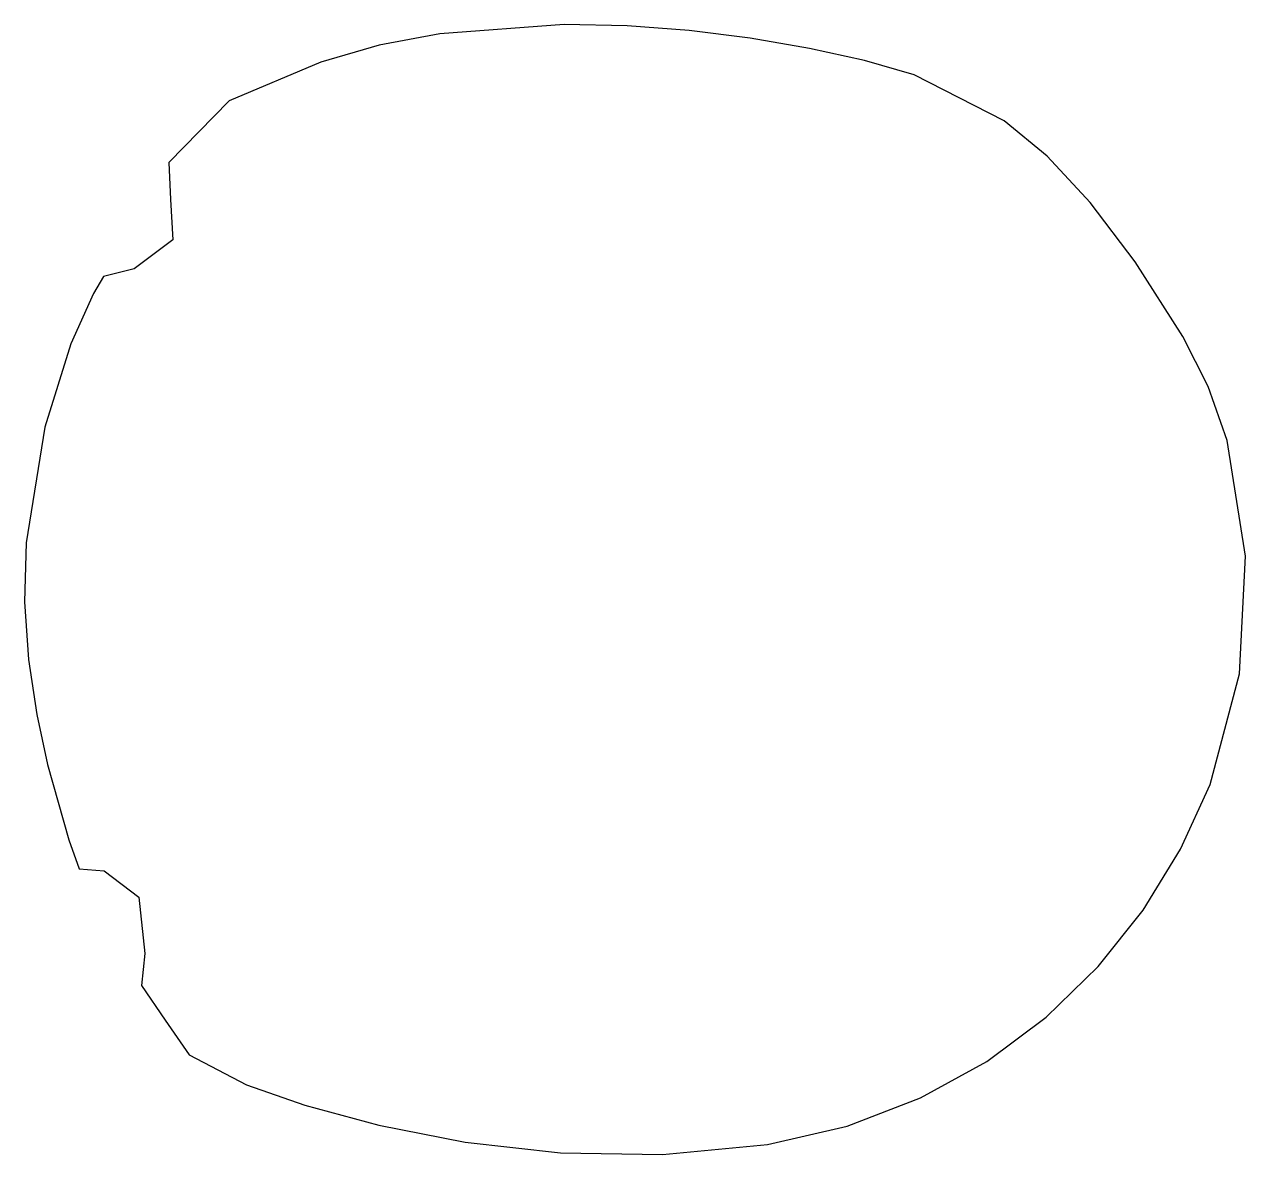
# Model space of a CAD drawing. Extents: x 0.1 to 77.5, y 0.1 to 71.7.
import ezdxf

# ---------------------------------------------------------------- set-up
doc = ezdxf.new("R2010")
doc.units = 0
doc.layers.add('Layer_1', color=7, linetype='CONTINUOUS')

msp = doc.modelspace()

# ---------------------------------------------------------------- linework, layer by layer
at = {"layer": 'Layer_1', "color": 1}
for p, q in [((34.356912, 71.739701), (26.465355, 71.154138)), ((38.33265, 71.651552), (34.356912, 71.739701)), ((42.274688, 71.348609), (38.33265, 71.651552)), ((46.142769, 70.860243), (42.274688, 71.348609)), ((26.465355, 71.154138), (22.630054, 70.42169)), ((49.896635, 70.215823), (46.142769, 70.860243)), ((22.630054, 70.42169), (18.922077, 69.356967)), ((53.375568, 69.46341), (49.896635, 70.215823)), ((18.922077, 69.356967), (13.123356, 66.897722)), ((56.536037, 68.537354), (53.375568, 69.46341)), ((62.240657, 65.638751), (56.536037, 68.537354)), ((13.123356, 66.897722), (9.285218, 62.986074)), ((64.954356, 63.40343), (62.240657, 65.638751)), ((9.285218, 62.986074), (9.390713, 60.654769)), ((9.285218, 62.986074), (9.285218, 62.986074)), ((67.68868, 60.468914), (64.954356, 63.40343)), ((9.390713, 60.654769), (9.542035, 58.088705)), ((70.528403, 56.70381), (67.68868, 60.468914)), ((9.542035, 58.088705), (7.105791, 56.255319)), ((73.558296, 51.976734), (70.528403, 56.70381)), ((5.157244, 55.760539), (4.529534, 54.693092)), ((7.105791, 56.255319), (5.157244, 55.760539)), ((4.529534, 54.693092), (3.074362, 51.508818)), ((75.165808, 48.800157), (73.558296, 51.976734)), ((3.074362, 51.508818), (1.433658, 46.234805)), ((76.358019, 45.374242), (75.165808, 48.800157)), ((1.433658, 46.234805), (0.249352, 38.898145)), ((77.531547, 38.060049), (76.358019, 45.374242)), ((0.249352, 38.898145), (0.141258, 35.168756)), ((77.14893, 30.605493), (77.531547, 38.060049)), ((0.141258, 35.168756), (0.40305, 31.495224)), ((0.40305, 31.495224), (0.925164, 28.013596)), ((75.280215, 23.581899), (77.14893, 30.605493)), ((0.925164, 28.013596), (1.598035, 24.85992)), ((1.598035, 24.85992), (2.957799, 20.0806)), ((73.398967, 19.494198), (75.280215, 23.581899)), ((2.957799, 20.0806), (3.605832, 18.245633)), ((71.03222, 15.63339), (73.398967, 19.494198)), ((3.605832, 18.245633), (5.200385, 18.108727)), ((5.200385, 18.108727), (7.389636, 16.439513)), ((7.389636, 16.439513), (7.774869, 12.876815)), ((68.190567, 12.062788), (71.03222, 15.63339)), ((7.774869, 12.876815), (7.565404, 10.84643)), ((64.884608, 8.845717), (68.190567, 12.062788)), ((7.565404, 10.84643), (9.069979, 8.654034)), ((9.069979, 8.654034), (10.574553, 6.461639)), ((61.124931, 6.045491), (64.884608, 8.845717)), ((10.574553, 6.461639), (14.221248, 4.55047)), ((56.922131, 3.725433), (61.124931, 6.045491)), ((14.221248, 4.55047), (17.916169, 3.262357)), ((17.916169, 3.262357), (22.596241, 1.995314)), ((52.286809, 1.948861), (56.922131, 3.725433)), ((22.596241, 1.995314), (28.064536, 0.931402)), ((47.229553, 0.779095), (52.286809, 1.948861)), ((28.064536, 0.931402), (34.124138, 0.252685)), ((40.578117, 0.141227), (47.229553, 0.779095)), ((34.124138, 0.252685), (40.578117, 0.141227))]:
    msp.add_line(p, q, dxfattribs=at)

doc.saveas('drawing.dxf')
